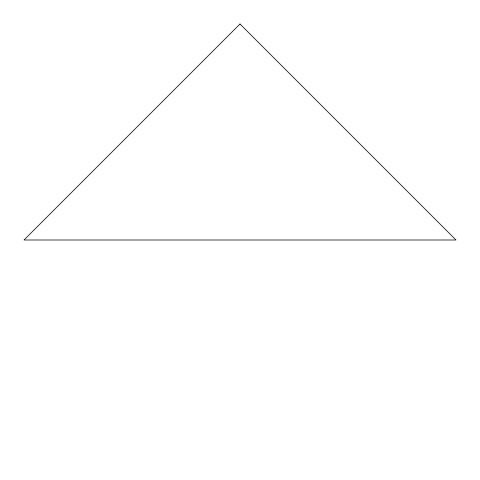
<?xml version="1.0" encoding="UTF-8"?>
<svg xmlns="http://www.w3.org/2000/svg" width="480" height="480" viewBox="0 0 480 480"><rect width="100%" height="100%" fill="white"/><g stroke="black" fill="none" stroke-linecap="round" stroke-linejoin="round"><path stroke-width="0.72" d="M240 24L24 240L456 240L240 24"/></g></svg>
